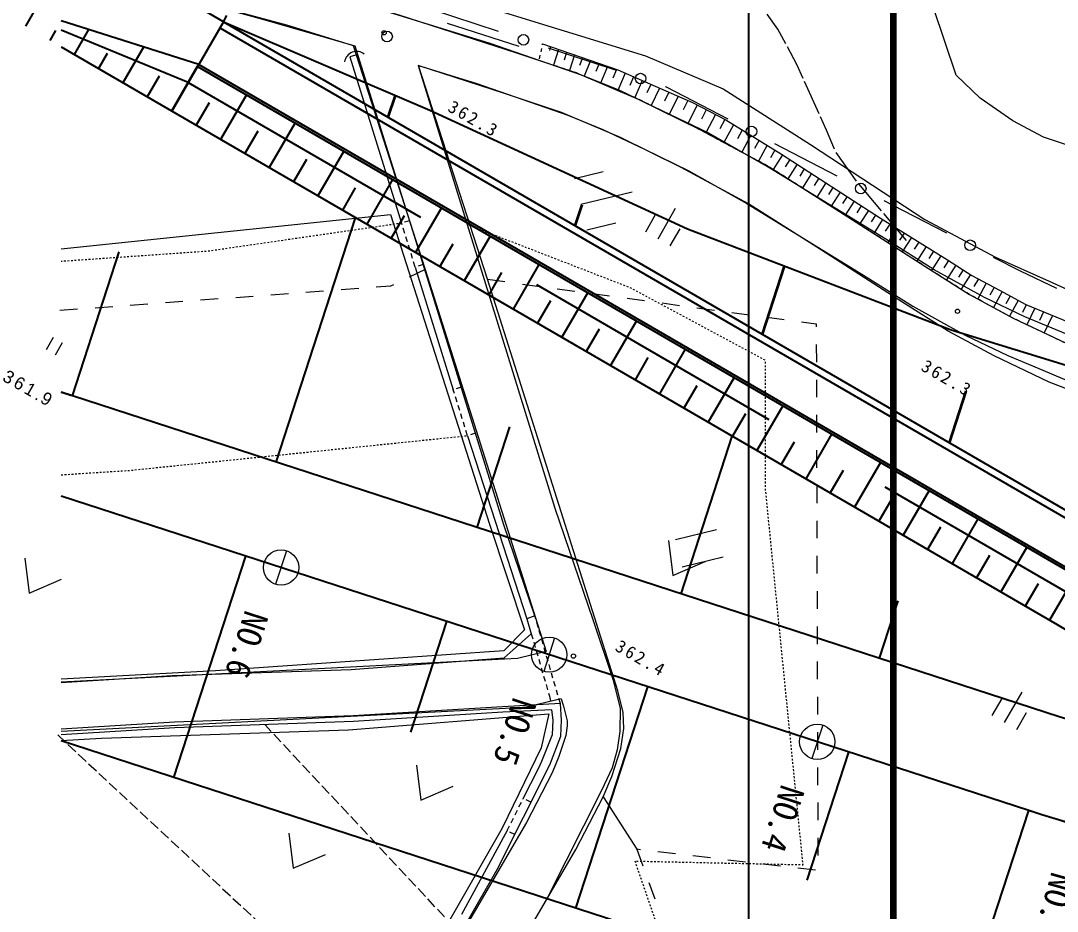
# Model space of a CAD drawing. Header units: millimetres. Extents: x -2078669 to -1085629, y -5987148 to 310365.
# Drawn here: x -1839782 to -1766236, y -5778435 to -5715269 of the extents above; entities that cross this region are included whole.
import ezdxf

# ---------------------------------------------------------------- set-up
doc = ezdxf.new("R2010")
doc.units = ezdxf.units.MM
doc.header["$LTSCALE"] = 500
for name, pattern in [('52232', [1.25, 0.75, -0.5]), ('55107', [1.25, 0.75, -0.5]), ('561019', [1, 0.5, -0.5]), ('56301', [0.5, 0.25, -0.25]), ('56302', [2, 1.5, -0.5]), ('57103', [5.5, 5, -0.5]), ('DASHED', [19.049999999999997, 12.7, -6.35]), ('SXF_一点短鎖線', [9.25, 6, -1.5, 0.25, -1.5])]:
    doc.linetypes.add(name, pattern=pattern)
doc.layers.get('Defpoints').update_dxf_attribs({"color": 153})
for name, color, linetype, lineweight in [('D-BGD', 7, 'Continuous', 13), ('D-BGD-数値図化', 7, 'Continuous', 13), ('D-BMK', 2, 'SXF_一点短鎖線', 13), ('D-BMK-HTXT-周囲堤', 7, 'Continuous', 13), ('D-BYP-STRA', 1, 'Continuous', 25), ('D-TTL', 2, 'Continuous', 140), ('●予備設計_LP横断', 7, 'Continuous', 13)]:
    doc.layers.add(name, color=color, linetype=linetype, lineweight=lineweight)
doc.styles.add('MS ゴシック', font='MS Gothic.ttf')
doc.styles.add('Style-WORKING', font='WORKING.shx')
doc.styles.add('ＭＳ ゴシック', font='MS Gothic.ttf')
doc.linetypes.add('56111', pattern='A,1.25,[30,dgnlstyle-dm500.shx,S=0.004,R=0,X=0,Y=0],1.25', length=2.5)
doc.linetypes.add('56130', pattern='A,1,-0.375,[44,dgnlstyle-dm500.shx,S=0.0012,R=0,X=0,Y=0],-0.375', length=1.75)

# ---------------------------------------------------------------- blocks, each defined once
blk = doc.blocks.new('M5219')
at = {"layer": 'D-BGD-数値図化', "linetype": 'Continuous', "lineweight": 15}
blk.add_arc((-0.4335813058933127, -0.0005107983961352147, 0.0002499999998835847), 0.8660190529081915, 299.9992722222223, 60.00072777777781, dxfattribs=at)
blk = doc.blocks.new('M6313')
at = {"layer": 'D-BGD', "flags": 128}
blk.add_lwpolyline([(-1.5, 1), (0, -1), (1.5, 1)], dxfattribs=at)
blk = doc.blocks.new('M6311')
at = {"layer": '●予備設計_LP横断', "linetype": 'Continuous', "lineweight": 9}
for p, q in [((-0.75, -1), (-0.75, 0)), ((0, -1), (0, 0))]:
    blk.add_line(p, q, dxfattribs=at)
blk = doc.blocks.new('M6334')
at = {"layer": '●予備設計_LP横断', "linetype": 'Continuous', "lineweight": 9}
for p, q in [((0, -1.25), (0, 1.25)), ((-1, -1.25), (-1, 0.1499999999941792)), ((1, -1.25), (1, 0.1499999999941792))]:
    blk.add_line(p, q, dxfattribs=at)
blk = doc.blocks.new('M7312')
at = {"layer": '●予備設計_LP横断', "linetype": 'Continuous', "lineweight": 20}
blk.add_circle((0, -0.001000000003841706), 0.15, dxfattribs=at)

msp = doc.modelspace()

# ---------------------------------------------------------------- linework, layer by layer
at = {"layer": 'D-BGD', "linetype": 'Continuous'}
for p, q in [((-1805891.945882395, -5716037.691357637, 363630.9803459808), (-1810640.232807582, -5714469.819687781, 363598.9803477104)), ((-1797583.868814857, -5718780.935999478, 363685.9803430081), (-1802331.288763967, -5717213.562679243, 363653.9803447376)), ((-1802182.326730649, -5717107.883151999), (-1802275.4983531, -5717386.860499712)), ((-1801615.516850532, -5717304.673702789), (-1801988.203340316, -5718420.583093621)), ((-1815861.293293348, -5717653.397448969), (-1816434.293378574, -5717831.540266427)), ((-1816434.293378574, -5717831.540266427), (-1812756.827680732, -5729631.938332888)), ((-1801048.706970405, -5717501.464253577), (-1801233.925001082, -5718056.049797859)), ((-1800481.897090289, -5717698.254804368), (-1800850.082723193, -5718800.687590647)), ((-1799915.087210161, -5717895.04535514), (-1800123.684131397, -5718446.203151423)), ((-1799348.277330031, -5718091.835905938), (-1799814.479382053, -5719194.034304727)), ((-1798745.633660177, -5718301.06757935), (-1798986.927792401, -5718871.536982102)), ((-1798142.989990313, -5718510.299252758), (-1798641.964467209, -5719689.978464991)), ((-1797516.859867769, -5718727.685180559), (-1797778.523163245, -5719347.824989692)), ((-1796906.470356219, -5718985.312134068), (-1797422.66783924, -5720205.71010696)), ((-1796299.253052086, -5719250.349695534), (-1796555.880774567, -5719857.070887735)), ((-1795692.035747949, -5719515.387256995), (-1796202.349154883, -5720721.87405293)), ((-1795070.007753145, -5719786.889372927), (-1795349.054094662, -5720392.846520497)), ((-1794447.979758324, -5720058.391488859), (-1795053.85171747, -5721275.733283211)), ((-1793793.5593685, -5720344.03220283), (-1794104.486129931, -5720968.758493511)), ((-1793139.138978676, -5720629.672916801), (-1793776.974065242, -5721911.236285184)), ((-1792460.459572095, -5720925.902180533), (-1792790.360449739, -5721589.205048148)), ((-1791792.926944503, -5721245.434062647), (-1792452.401810539, -5722570.47692795)), ((-1791136.787860357, -5721587.695549965), (-1791474.915526915, -5722241.868218629)), ((-1790480.64877619, -5721929.957037288), (-1791173.684576419, -5723221.604846627)), ((-1789830.828965833, -5722268.922205118), (-1790185.069796367, -5722928.082154906)), ((-1789202.940070553, -5722646.646004883), (-1789883.005762298, -5723914.120730831)), ((-1788589.443701906, -5723021.969315032), (-1788919.863018897, -5723637.789431172)), ((-1787975.947333226, -5723397.292625166), (-1788617.55890954, -5724593.098363818)), ((-1787397.140937107, -5723751.393388629), (-1787708.87679058, -5724332.392136601)), ((-1781841.639681733, -5726301.483188178, 364343.9803074436), (-1786269.88226446, -5723990.216234472, 364111.9803199831)), ((-1786818.334540991, -5724105.494152082), (-1787423.666378567, -5725233.683405341)), ((-1786272.256583094, -5724439.572391539), (-1786589.143332326, -5724982.302761585)), ((-1785727.335853121, -5724775.487689142), (-1786387.236556612, -5725814.545799749)), ((-1785210.938168036, -5725110.31765307), (-1785539.334361577, -5725627.39958161)), ((-1784694.540482925, -5725445.147616995), (-1785348.224553653, -5726474.41722052)), ((-1800495.7054579, -5726467.29151176), (-1798455.424552098, -5725969.899967129)), ((-1784183.007552105, -5725776.823295872), (-1784508.31007031, -5726289.034024162)), ((-1783671.474621298, -5726108.498974741), (-1784319.000623384, -5727128.072284373)), ((-1783164.760616057, -5726437.050083666), (-1783486.998603057, -5726944.435501148)), ((-1782658.046610832, -5726765.601192608), (-1783299.472556742, -5727775.569552862)), ((-1800052.331188621, -5728288.512771674), (-1796408.891969507, -5727400.030280964)), ((-1782154.611701418, -5727092.026150381), (-1782473.809529144, -5727594.624632287)), ((-1781651.176792002, -5727418.45110818), (-1782286.542156975, -5728418.8766755)), ((-1781147.741882585, -5727744.876065963), (-1781465.664364993, -5728242.384124908)), ((-1780644.306973177, -5728071.301023749), (-1781280.631537787, -5729060.907692192)), ((-1780140.872063754, -5728397.725981535), (-1780458.417362082, -5728891.56978741)), ((-1779637.437154333, -5728724.150939311), (-1780271.293783047, -5729709.919494372)), ((-1779134.002244917, -5729050.57589711), (-1779449.834498468, -5729541.73659548)), ((-1799608.58829292, -5730111.099357311), (-1797568.307387111, -5729613.707812665)), ((-1778628.633746302, -5729373.95576403), (-1779261.973310187, -5730358.920184173)), ((-1778119.088865965, -5729690.758503922), (-1778438.223954002, -5730187.074737526)), ((-1777609.543985627, -5730007.561243815), (-1778252.744773892, -5731007.861758063)), ((-1777096.822956293, -5730326.338712028), (-1777420.904023527, -5730830.346891314)), ((-1776584.101926971, -5730645.116180233), (-1777237.225407643, -5731660.848383155)), ((-1776063.541568794, -5730968.76764668), (-1776392.621910879, -5731480.550656624)), ((-1775542.981210634, -5731292.419113142), (-1776206.179098294, -5732323.818949967)), ((-1775016.673484902, -5731619.643928807), (-1775347.584418381, -5732139.731992645)), ((-1774490.365759169, -5731946.868744454), (-1775150.811605448, -5732995.821163011)), ((-1811791.439158618, -5732738.253329403), (-1809093.144963396, -5741438.254965436)), ((-1773964.420748418, -5732274.740374757), (-1774296.193241184, -5732801.678580872)), ((-1773441.720563873, -5732607.767385871), (-1774101.875036264, -5733656.25703014)), ((-1811091.105073454, -5732920.508953441, 362999.9803800859), (-1812212.394345501, -5733460.553582123, 362885.9803862476)), ((-1772919.25098292, -5732940.647472944), (-1773248.444357536, -5733463.488502872)), ((-1772396.781401971, -5733273.527560023), (-1773053.400428059, -5734316.402035452)), ((-1771837.088201073, -5733580.55287209), (-1772151.189216393, -5734118.118092935)), ((-1815803.288491506, -5734269.663443333, 362753.9803933821), (-1817049.951835818, -5734361.621787252, 362756.98039322)), ((-1806664.802133822, -5733607.77900055, 363019.980379005), (-1805426.988127261, -5733776.023811671, 362997.980380194)), ((-1804187.808794969, -5733943.899996371, 362975.9803813831), (-1802949.994788408, -5734112.144807492, 362954.9803825181)), ((-1801710.815456113, -5734280.020992192, 362932.9803837073), (-1800473.001449555, -5734448.265803313, 362910.9803848963)), ((-1771272.764791782, -5733879.626608372), (-1771881.810243779, -5735002.9161679)), ((-1770704.22459207, -5734180.935111541), (-1771010.574387095, -5734745.959081424)), ((-1825776.96387247, -5735003.964868939, 362773.9803923011), (-1827023.128867147, -5735095.056236784, 362775.980392193)), ((-1823282.770207764, -5734820.546530768, 362768.9803925713), (-1824530.300528159, -5734912.006525035, 362771.9803924092)), ((-1820789.443519129, -5734636.629842932, 362763.9803928416), (-1822036.106863437, -5734728.588186836, 362766.9803926795)), ((-1818296.615180141, -5734453.580131168, 362758.9803931119), (-1819543.278524456, -5734545.538475087, 362761.9803929497)), ((-1799233.822117271, -5734616.141988013, 362888.9803860855), (-1797996.00811071, -5734784.386799149, 362867.9803872205)), ((-1796756.828778415, -5734952.262983848, 362845.9803884095), (-1795519.01477185, -5735120.507794956, 362823.9803895986)), ((-1770137.173823168, -5734485.009529284), (-1770750.54868966, -5735616.284020128)), ((-1769572.695799877, -5734793.825390832), (-1769878.805628417, -5735358.397334263)), ((-1835749.273927727, -5735737.89766812, 362793.9803912201), (-1836995.937272039, -5735829.856012039, 362795.980391112)), ((-1833256.445588739, -5735554.847956372, 362788.9803914903), (-1834502.6105834, -5735645.939324204, 362790.9803913822)), ((-1830763.118900097, -5735370.931268537, 362783.9803917606), (-1832009.782244416, -5735462.889612455, 362785.9803916525)), ((-1828269.792211458, -5735187.014580701, 362778.9803920308), (-1829516.455555781, -5735278.97292462, 362780.9803919228)), ((-1794279.835439562, -5735288.383979655, 362801.9803907877), (-1793042.021433001, -5735456.628790776, 362780.9803919228)), ((-1791802.842100716, -5735624.504975476, 362758.9803931119), (-1790565.028094152, -5735792.749786598, 362736.9803943009)), ((-1769008.217776583, -5735102.641252374), (-1769619.282224257, -5736229.654535245)), ((-1768437.160323781, -5735410.15513855), (-1768714.814899947, -5735954.693944888)), ((-1767837.098027236, -5735656.907253366), (-1768394.6615717, -5736829.572738579)), ((-1789325.848761856, -5735960.625971297, 362714.98039549), (-1788088.034755295, -5736128.870782433, 362692.9803966791)), ((-1786849.722399087, -5736296.248617468, 362671.9803978141), (-1785611.041416446, -5736464.991778255, 362649.9803990033)), ((-1767204.421994154, -5735917.070489839), (-1767491.086385013, -5736519.981925401)), ((-1766571.745961047, -5736177.233726325), (-1767160.839980039, -5737416.213983319)), ((-1783334.905127607, -5738230.105853253, 362607.9804012733), (-1783331.392423016, -5739480.14084957, 362606.9804013274)), ((-1783327.012742349, -5740730.674195523, 362604.9804014355), (-1783323.001688114, -5741979.842215753, 362602.9804015436)), ((-1783319.488983519, -5743229.877212057, 362601.9804015976), (-1783315.109302852, -5744480.41055801, 362599.9804017057)), ((-1808081.268424779, -5744700.476541225), (-1803867.260625208, -5757682.436028433)), ((-1783311.596598268, -5745730.445554327, 362597.9804018138), (-1783308.083893673, -5746980.48055063, 362596.9804018678)), ((-1783303.205863366, -5748230.146920496, 362594.980401976), (-1783299.69315877, -5749480.181916799, 362593.9804020299)), ((-1783296.180454183, -5750730.216913101, 362591.980402138), (-1783291.800773516, -5751980.75025907, 362589.9804022462)), ((-1793321.483373247, -5752060.003484364), (-1790407.087005677, -5751352.243044393)), ((-1792849.397328987, -5754003.844613235), (-1789935.000961417, -5753296.084173265)), ((-1783287.789719274, -5753229.9182793, 362588.9804023003), (-1783284.27701469, -5754479.953275602, 362586.9804024083)), ((-1783280.764310095, -5755729.988271905, 362585.9804024624), (-1783276.384629428, -5756980.521617874, 362583.9804025705)), ((-1803299.182406782, -5757488.776278323), (-1803867.260625208, -5757682.436028433)), ((-1803867.260625208, -5757682.436028433), (-1803553.333558694, -5758755.643679239)), ((-1783272.871924843, -5758230.556614175, 362581.9804026786), (-1783268.860870598, -5759479.724634406, 362580.9804027326)), ((-1803553.333558694, -5758755.643679239), (-1805487.442883974, -5760470.958634411)), ((-1783264.481189934, -5760730.257980359, 362578.9804028407), (-1783260.968485343, -5761980.292976662, 362576.9804029488)), ((-1783257.455780751, -5763230.327972965, 362575.9804030029), (-1783252.577750433, -5764479.994342846, 362573.980403111)), ((-1783249.065045849, -5765730.029339149, 362572.980403165), (-1783245.552341265, -5766980.064335465, 362570.9804032731)), ((-1783241.172660598, -5768230.597681419, 362568.9804033812), (-1783237.161606356, -5769479.765701649, 362567.9804034352)), ((-1798459.159258058, -5770320.759974817, 362959.9803822479), (-1796063.593059743, -5774039.235532681, 362629.9804000842)), ((-1783233.648901765, -5770729.800697953, 362565.9804035434), (-1783230.136197173, -5771979.835694254, 362564.9804035974)), ((-1805270.691742083, -5772713.530248884), (-1808500.211666353, -5778658.987431475)), ((-1783225.756516506, -5773230.369040223, 362562.9804037055), (-1783222.243811922, -5774480.404036526, 362560.9804038136)), ((-1795809.520366938, -5774068.783116315, 362628.9804001383), (-1796063.593059743, -5774039.235532681, 362629.9804000842)), ((-1796063.593059743, -5774039.235532681, 362629.9804000842), (-1795638.666048221, -5775214.310792441, 362657.9803985708)), ((-1793327.331635458, -5774361.753124991, 362614.9804008949), (-1794568.675176021, -5774215.701608696, 362621.9804005167)), ((-1790844.644554324, -5774653.856157609, 362601.9804015976), (-1792085.988094887, -5774507.8046413, 362607.9804012733)), ((-1788361.09049711, -5774946.457539849, 362587.9804023543), (-1789603.301013753, -5774799.907673904, 362594.980401976)), ((-1785878.403415976, -5775238.560572453, 362573.980403111), (-1787119.746956547, -5775092.509056158, 362580.9804027326)), ((-1783395.716334842, -5775530.663605057, 362560.9804038136), (-1784637.059875409, -5775384.612088747, 362567.9804034352)), ((-1795213.739036692, -5776389.386052188, 362684.9803971114), (-1794787.945049087, -5777564.959661598, 362712.9803955982))]:
    msp.add_line(p, q, dxfattribs=at)
at = {"layer": 'D-BGD', "linetype": '56111'}
msp.add_line((-1809515.699044658, -5715431.104546482), (-1804439.905906502, -5717075.348123753), dxfattribs=at)
at = {"layer": 'D-BGD', "linetype": '55107'}
for p, q in [((-1812183.827595501, -5729453.795515409), (-1812756.827680732, -5729631.938332888)), ((-1811217.572097323, -5732560.608861588), (-1811791.439158618, -5732738.253329403)), ((-1808520.144878172, -5741260.112147968), (-1809093.144963396, -5741438.254965436)), ((-1808081.268424779, -5744700.476541225), (-1809093.144963396, -5741438.254965436)), ((-1807508.268339562, -5744522.333723754), (-1808081.268424779, -5744700.476541225)), ((-1805270.691742083, -5772713.530248884), (-1804126.997537698, -5770438.911409128)), ((-1803590.734979068, -5770707.945662159), (-1804126.997537698, -5770438.911409128)), ((-1804734.429183454, -5772982.564501915), (-1805270.691742083, -5772713.530248884))]:
    msp.add_line(p, q, dxfattribs=at)
at = {"layer": 'D-BGD', "linetype": '52232'}
for p, q in [((-1801493.434806834, -5763702.204002169), (-1803299.182406782, -5757488.776278323)), ((-1803553.333558694, -5758755.643679239), (-1802271.036639477, -5763176.794357541)), ((-1802271.036639477, -5763176.794357541), (-1802133.791964108, -5763736.666542198))]:
    msp.add_line(p, q, dxfattribs=at)
at = {"layer": 'D-BGD', "linetype": '56302'}
for p, q in [((-1809022.243195154, -5779571.175988471), (-1822468.477903958, -5765194.855761461)), ((-1837161.070793122, -5765929.536508386), (-1813724.71156835, -5787768.086720323))]:
    msp.add_line(p, q, dxfattribs=at)
at = {"layer": 'D-BGD', "linetype": '57103', "elevation": 362499.9804071107, "flags": 128}
msp.add_lwpolyline([(-1776944.692625737, -5730861.461005165), (-1780478.272025887, -5726652.627632575), (-1781970.990185595, -5724541.963335909), (-1782609.136994657, -5723027.480797832), (-1784705.403494953, -5718382.97738489), (-1786067.818805198, -5715857.003388179), (-1787618.45355243, -5713694.592900951), (-1792575.093644903, -5707540.859623956), (-1796839.130182974, -5701925.963273315), (-1799608.105927822, -5698281.205385656), (-1801563.003616779, -5694087.061645748), (-1803369.583758108, -5690439.546546128), (-1804527.738493744, -5687728.784537206), (-1805330.312081583, -5685466.943469963), (-1806216.043189673, -5679186.02824567), (-1807564.923895117, -5676118.799426549), (-1808703.783788421, -5673916.258512327), (-1813178.898762447, -5668241.1634186), (-1817668.697610486, -5663412.322604861), (-1821907.04984411, -5659205.538501905), (-1824656.987184429, -5656559.063856312), (-1825789.457169056, -5654331.360092612), (-1826847.6042573, -5652774.999801175), (-1828159.73676724, -5651108.013147448)], dxfattribs=at)
at = {"layer": 'D-BGD', "linetype": 'Continuous', "flags": 128}
for points, elevation in [([(-1761208.813678633, -5725540.634947626), (-1767217.754217841, -5723519.17946916), (-1769386.458173492, -5722379.848303962), (-1771716.150314139, -5720750.044126773), (-1773414.018871227, -5719124.702696286), (-1775007.258517723, -5714357.569941913), (-1775792.584229405, -5711606.20616342), (-1775480.464332746, -5709835.159630855), (-1773556.009057101, -5704801.632263967), (-1771427.039072545, -5699386.225710038), (-1768956.449863147, -5691137.11479172), (-1768225.605295222, -5684943.422273265), (-1768097.20055584, -5681962.937201884), (-1766626.953518547, -5675125.029747019), (-1765555.896255241, -5673075.101514014)], 362999.9803800859), ([(-1836918.689085424, -5731445.047375099), (-1813534.940790688, -5729015.113494276), (-1806510.704933001, -5750967.880453969), (-1804049.004971954, -5758474.185307621), (-1805498.65495193, -5759954.695851799), (-1825973.78455254, -5761378.293512973), (-1836918.689085425, -5761976.818377042)], 361999.9804341352), ([(-1836918.689085425, -5766329.344701584), (-1834049.952323641, -5766145.718879512), (-1816532.132326258, -5765574.769379446), (-1802311.801344544, -5764425.600215171), (-1802866.803561012, -5766837.909664098), (-1805634.316881248, -5772549.497505314), (-1816956.28261917, -5792376.688039455), (-1827577.337463126, -5811088.852237029), (-1834056.033164875, -5822369.835780599), (-1836918.689085425, -5827534.063742832)], 361999.9804341352)]:
    msp.add_lwpolyline(points, dxfattribs=dict(at, elevation=elevation))
at = {"layer": 'D-BGD', "linetype": '56130', "flags": 128}
msp.add_lwpolyline([(-1836918.689085424, -5703918.628688763), (-1823611.884787598, -5707482.985322905), (-1816954.871791437, -5709314.08576145), (-1816584.427639205, -5709576.619774085), (-1812450.218964873, -5712499.747014878), (-1795461.022757969, -5717764.667816357), (-1789948.993841447, -5720088.743192784), (-1783747.155249973, -5724048.118930559), (-1775635.138223314, -5729355.786459754), (-1770614.812609173, -5732031.612917048), (-1766803.500143316, -5733750.652590208), (-1763946.03978823, -5735040.208814909), (-1761633.224147293, -5735942.876054116), (-1759483.631296622, -5736647.911530599), (-1755388.43795615, -5737991.476004727), (-1745808.383981796, -5739713.803675895), (-1735589.11565555, -5741752.809349636), (-1719477.737369619, -5744932.94355664), (-1719346.545731873, -5737402.608927793), (-1718923.99339202, -5713272.278872892), (-1718852.622069136, -5712522.048193123), (-1718682.113342218, -5710736.500818718), (-1718511.973241727, -5708949.588118576), (-1718356.1156231, -5707315.946446853)], dxfattribs=at)
at = {"layer": 'D-BGD', "linetype": 'Continuous', "flags": 128}
for points in [[(-1836918.689085424, -5708251.985250799), (-1833659.50541261, -5709004.101233236), (-1821779.481851296, -5712289.550480966), (-1812953.693350748, -5714842.480017578), (-1804594.300348805, -5717550.629439586), (-1800347.973181119, -5718968.379917881), (-1795964.83044248, -5720822.338462274), (-1791552.294993578, -5723018.460791779), (-1786638.539343513, -5725654.944633886), (-1781682.797206588, -5728802.312128629), (-1775644.489553851, -5732684.989570792), (-1772466.846107148, -5734685.710841084), (-1769354.762998929, -5736373.076353591), (-1765616.28413916, -5738150.59905744)], [(-1816042.514845457, -5717071.70705974), (-1822595.919816674, -5715176.74446051), (-1834396.986925216, -5711912.45833741), (-1836918.689085425, -5711330.517549061)], [(-1803299.182406782, -5757488.776278323), (-1805493.990369498, -5751017.108335771), (-1811745.105827557, -5730861.719865378), (-1816042.514845457, -5717071.70705974)], [(-1802749.136610776, -5716911.092601211), (-1797418.357405171, -5718761.884220755), (-1792123.728739755, -5721072.878095191), (-1789759.784356952, -5722305.981167293), (-1785796.837857327, -5724730.422898517), (-1778789.886638096, -5729273.698927183), (-1774021.096721675, -5732238.630515707), (-1772299.679016512, -5733335.394224996), (-1770344.920335303, -5734371.355116707), (-1768473.234627298, -5735395.320994274), (-1765018.63088348, -5736815.891465944), (-1762163.959354313, -5737690.915178153), (-1758204.15693287, -5738866.687238818), (-1751643.964821204, -5739704.391679465), (-1739356.950487424, -5741906.562862074)], [(-1811580.118129787, -5718440.642119128), (-1808116.80614738, -5729732.694679751), (-1801879.220687182, -5749843.396027581), (-1799197.508922587, -5757749.530574723)], [(-1763662.306288673, -5742121.601253674), (-1766802.389069182, -5740908.350699769), (-1770714.802580613, -5739048.149504501), (-1773983.699178916, -5737276.412634889), (-1777255.085221983, -5735216.039673139), (-1783298.096381577, -5731329.50515707), (-1788153.658463106, -5728246.643127), (-1792929.674096823, -5725683.566949716), (-1797218.5800498, -5723549.281063135), (-1801408.933023054, -5721777.304843757), (-1805531.330161904, -5720400.801742508), (-1811580.118129787, -5718440.642119128)], [(-1799197.508922587, -5757749.530574723), (-1797755.891533914, -5762050.028927333), (-1797246.129884811, -5764054.743270715), (-1797262.588092268, -5765694.693829926), (-1797468.577753486, -5766996.165716592), (-1797816.6153044, -5768259.817044075), (-1798585.42084962, -5769880.237571563)], [(-1836918.689085425, -5762207.118269593), (-1829034.977563458, -5761721.388724556), (-1816346.544350456, -5761278.789385954), (-1805487.442883974, -5760470.958634411)], [(-1802248.942981477, -5768038.531630898), (-1801465.607283889, -5766021.607815078), (-1801413.470325387, -5764885.454833422), (-1801493.434806834, -5763702.204002169), (-1805588.647280193, -5763923.83879165)], [(-1805588.647280212, -5763923.838791639), (-1816188.240606287, -5764575.178280982), (-1828875.806843204, -5765018.275969228), (-1836918.689085424, -5765513.707592157)], [(-1802093.381547445, -5764135.914561379), (-1805565.726651528, -5764323.4143508), (-1816168.917605164, -5764974.992743336), (-1828856.483842106, -5765418.090431567), (-1836918.689085425, -5765914.545281402)], [(-1804126.997537698, -5770438.911409128), (-1803051.618321652, -5768299.192754276), (-1802797.425378117, -5767794.76940734), (-1802060.409190812, -5765896.553220647), (-1802014.560576558, -5764891.737419021), (-1802093.381547445, -5764135.914561379)], [(-1812254.712577424, -5786430.764567751), (-1805987.583037091, -5775475.702399713), (-1802248.942981477, -5768038.531630898)], [(-1798585.42084962, -5769880.237571563), (-1802373.677510124, -5777415.765806834), (-1808695.625511851, -5788466.195343414)]]:
    msp.add_lwpolyline(points, dxfattribs=at)
at = {"layer": 'D-BGD', "linetype": '561019', "flags": 128}
msp.add_lwpolyline([(-1739356.950487424, -5741906.562862074), (-1739321.050367748, -5742907.61784206), (-1745824.883722272, -5742294.932699857), (-1753266.165887338, -5741386.763847148), (-1756913.16420961, -5740848.709232558), (-1759844.103778268, -5740114.395091355), (-1762697.881324273, -5739277.948582662), (-1765616.28413916, -5738150.59905744), (-1769354.762998929, -5736373.076353591), (-1772466.846107148, -5734685.710841084), (-1775644.489553851, -5732684.989570792), (-1781682.797206588, -5728802.312128629), (-1786638.539343513, -5725654.944633886), (-1791552.294993578, -5723018.460791779), (-1795964.83044248, -5720822.338462274), (-1800347.973181119, -5718968.379917881), (-1802991.640831682, -5718085.45947208), (-1802749.136610776, -5716911.092601211)], dxfattribs=at)
at = {"layer": 'D-BGD', "linetype": 'Continuous', "extrusion": (0.08661222105367479, 0.2622075295793878, 0.9611168163111203), "elevation": -1305632.300368685}
msp.add_lwpolyline([(-95505.88816745183, 5862210.348668231), (-90650.23991020513, 5861384.686885487), (-90575.71475069434, 5861384.686885475)], dxfattribs=at)
at = {"layer": 'D-BGD', "linetype": 'Continuous', "extrusion": (0.4579018453492875, 0.8851325578255603, 0.08286286926542075), "elevation": -5854253.243631142}
msp.add_lwpolyline([(-1057267.69940789, 852589.2910429604), (-1053828.206394065, 852622.4049211632), (-1052269.943933261, 852550.1564596288)], dxfattribs=at)
at = {"layer": 'D-BGD', "linetype": '56301', "flags": 128}
for points in [[(-1812756.827680732, -5729631.938332888), (-1826481.669129635, -5731620.723492777), (-1836918.689085425, -5732346.625208708)], [(-1723073.819854765, -5796115.31145012), (-1754915.94967143, -5791229.922360769), (-1777559.564679796, -5788897.17219426), (-1791882.731623041, -5787421.992102171), (-1796195.46250682, -5774874.648228038), (-1784273.991260358, -5775134.242043132), (-1785182.330500332, -5766043.253328914), (-1786946.291240586, -5748395.6295369), (-1786931.474776098, -5739368.142419061), (-1796556.960106944, -5734203.22797185), (-1803737.34852128, -5731426.514480653), (-1808116.806147374, -5729732.694679755)], [(-1836918.689085425, -5747475.645193113), (-1832111.174396916, -5747167.330386005), (-1824814.139211099, -5746418.146376521), (-1808081.268424779, -5744700.476541225)]]:
    msp.add_lwpolyline(points, dxfattribs=at)
at = {"layer": 'D-BGD', "linetype": '55107', "flags": 128}
msp.add_lwpolyline([(-1811791.439158618, -5732738.253329403), (-1812318.105912782, -5731039.862682861), (-1812756.827680732, -5729631.938332888)], dxfattribs=at)
at = {"layer": 'D-BGD', "linetype": 'Continuous', "extrusion": (0.003713217020662653, -0.01418926910052967, 0.9998924325454965), "elevation": 439240.2503232794}
msp.add_lwpolyline([(-1767607.942695061, -5728607.634004178), (-1770191.404267551, -5727380.918299837), (-1772092.90556229, -5726398.577559075)], dxfattribs=at)
at = {"layer": 'D-BGD', "linetype": 'Continuous', "extrusion": (0.02011554709501148, -0.2482669793044325, 0.9684827679169729), "elevation": 1738425.220429}
msp.add_lwpolyline([(-2270483.983422254, -5302954.426749408), (-2270705.466419642, -5303042.751580142), (-2271717.23339675, -5303034.722050074)], dxfattribs=at)
at = {"layer": 'D-BGD', "linetype": 'Continuous', "extrusion": (0.01742743557949281, 8.089408559500193e-05, 0.9998481274399976), "elevation": 331011.8067450457}
msp.add_lwpolyline([(-5728288.017662404, 1817026.032553935), (-5728433.496828167, 1815993.189538413), (-5728640.516139737, 1815993.189538412)], dxfattribs=at)
at = {"layer": 'D-BGD', "linetype": 'Continuous'}
for points in [[(-1765640.089983692, -5737465.616407276, 362819.9803898148), (-1768532.039180718, -5736276.192687656, 362839.9803887338), (-1771399.957262882, -5734904.498559401, 362869.9803871124), (-1774963.434374709, -5732936.903813945, 362909.9803849504), (-1778398.637810026, -5730766.218306336, 362959.9803822479), (-1786743.10944513, -5725658.275199395, 362789.9803914364), (-1790966.580175922, -5723253.63542745, 362839.9803887338), (-1794220.951228785, -5721671.337214481, 362879.9803865718), (-1797277.215015962, -5720225.982438771, 362909.9803849504), (-1799916.443918247, -5719158.757099288, 362929.9803838694), (-1806472.091815477, -5716878.411634292, 362989.9803806265), (-1820079.207432732, -5712678.639895592, 362819.9803898148), (-1833398.859073808, -5709082.411373327, 362919.98038441), (-1836918.689085424, -5708217.185005975, 362944.3355862448)], [(-1836918.689085425, -5711304.677226732, 362939.2150321101), (-1834145.508696847, -5711986.651957098, 362919.98038441), (-1820918.835392233, -5715564.038293292, 362819.9803898148), (-1816205.479341043, -5717016.096179629, 362879.9803865718)], [(-1816205.479341043, -5717016.096179629, 362879.9803865718), (-1815347.736199993, -5719677.594978933, 362829.9803892743), (-1811091.105073454, -5732920.508953441, 362999.9803800859), (-1810477.066240084, -5734842.137395972, 363019.980379005), (-1802496.269503071, -5760006.87478985, 363059.980376843)], [(-1836918.689085425, -5839873.53383009, 362855.1155169635), (-1835472.89642905, -5836198.251149035, 362879.9803865718), (-1831955.833622925, -5828634.868195815, 362979.980381167), (-1830003.394799252, -5825178.022677732, 363029.9803784644), (-1825606.448231718, -5817428.348342623, 363129.9803730595), (-1822700.864346504, -5812293.25549798, 363199.9803692761), (-1800396.172089316, -5774051.762438111, 362909.9803849504), (-1798459.159258058, -5770320.759974817, 362959.9803822479), (-1797846.459260598, -5768873.590860251, 362979.980381167), (-1797207.609186824, -5766899.339073426, 363009.9803795454), (-1796981.978456982, -5765483.432808318, 363029.9803784644), (-1797041.087962269, -5764342.158991409, 363039.980377924), (-1797417.973287299, -5762810.605145505, 363069.9803763025), (-1806664.802133822, -5733607.77900055, 363019.980379005), (-1811549.125351, -5718446.922847787, 362939.9803833289)], [(-1811549.125351, -5718446.922847787, 362939.9803833289), (-1807408.384375731, -5719731.314588648, 362989.9803806265), (-1800966.740600809, -5721969.197617332, 362929.9803838694), (-1798489.848121205, -5722977.712798846, 362909.9803849504), (-1795520.2819418, -5724373.232609662, 362879.9803865718), (-1792366.261753983, -5725909.382122043, 362839.9803887338), (-1788264.167674071, -5728244.252943158, 362789.9803914364), (-1779989.054125181, -5733312.328078172, 362959.9803822479), (-1776493.162364428, -5735517.898061219, 362909.9803849504), (-1772773.629558607, -5737575.195743467, 362869.9803871124), (-1769748.358550245, -5739014.269790472, 362839.9803887338), (-1766804.390788555, -5740233.594489024, 362819.9803898148), (-1764426.7573741, -5741254.26026329, 362799.9803908958)], [(-1802496.269503071, -5760006.87478985, 363059.980376843), (-1804523.026874836, -5760502.812371999, 363069.9803763025), (-1836918.689085425, -5762190.186673516, 362997.1767335206)], [(-1801436.873626038, -5763361.003445432, 363069.9803763025), (-1804008.46405624, -5763982.068581096, 363069.9803763025), (-1836918.689085425, -5765695.792838514, 362996.4429778646)], [(-1801436.873626038, -5763361.003445432, 363069.9803763025), (-1801274.472565018, -5763881.12445375, 363069.9803763025), (-1801021.622993617, -5764926.144534557, 363039.980377924), (-1801001.418937014, -5765272.254030382, 363029.9803784644), (-1801113.58568583, -5765969.045653909, 363009.9803795454), (-1801594.942039432, -5767468.644197754, 362979.980381167), (-1802077.865695884, -5768609.7772207, 362959.9803822479), (-1803903.944372187, -5772127.721928859, 362909.9803849504), (-1826168.768657462, -5810299.856902513, 363199.9803692761), (-1832627.790971421, -5821697.111492814, 363049.9803773835), (-1835513.440870682, -5826797.525294327, 362979.980381167), (-1836918.689085425, -5829824.736813604, 362941.2746174468)]]:
    msp.add_polyline3d(points, dxfattribs=at)
for centre, radius in [((-1813790.150037146, -5716385.950418569, 362899.9803854909), 374.999979731494), ((-1804111.79904845, -5716625.303047709, 363642.6581676053), 374.9999797314941), ((-1795803.271559668, -5719368.992419258, 363697.7156301675), 374.9999797314941), ((-1787930.028802925, -5723123.815453866, 364025.1978078358), 374.9999797314939), ((-1780181.541794551, -5727168.436699931, 364430.7588766374), 374.9999797314939), ((-1772417.37921857, -5731194.724537512, 364538.7116363568), 374.999979731494)]:
    msp.add_circle(centre, radius, dxfattribs=at)
at = {"layer": 'D-BMK'}
for points in [[(-1704552.482170733, -5776186.747930002), (-1737359.541852991, -5776186.747930394, -0.07871152815011159), (-1768264.95451864, -5771291.192979316), (-1834923.44413395, -5749629.659408535)], [(-1704552.482170733, -5776186.747930002), (-1737359.541852991, -5776186.747930393, -0.07871152815011159), (-1768264.95451864, -5771291.192979316), (-1834923.44413395, -5749629.659408535)]]:
    msp.add_lwpolyline(points, format="xyb", dxfattribs=at)
at = {"layer": 'D-BMK-HTXT-周囲堤', "color": 7, "linetype": 'Continuous', "lineweight": 13}
for p, q in [((-1820921.343091406, -5752865.477856964), (-1821693.978406627, -5755243.088983534)), ((-1801900.454078353, -5759046.560377794), (-1802673.089393098, -5761424.171504374)), ((-1782879.565064366, -5765227.642899599), (-1783652.200380064, -5767605.254026158))]:
    msp.add_line(p, q, dxfattribs=at)
for centre in [(-1821307.660749017, -5754054.283420249), (-1802286.771735487, -5760235.36594109), (-1783265.882722454, -5766416.448462874)]:
    msp.add_circle(centre, 1250, dxfattribs=at)
at = {"layer": 'D-BYP-STRA', "lineweight": 25}
for p, q in [((-1838878.136085, -5714664.492090059), (-1839453.241917767, -5715656.526485016)), ((-1834970.337407723, -5715899.145140601), (-1835992.702239148, -5717662.683291597)), ((-1837323.604412437, -5715970.711751699), (-1837722.972078398, -5716659.604888308)), ((-1831062.538730328, -5717133.798191146), (-1832532.162560405, -5719668.840097942)), ((-1833639.435234429, -5717591.116680262), (-1834262.432399779, -5718665.76169489)), ((-1829955.266056422, -5719211.521608825), (-1830801.892721036, -5720671.918501235)), ((-1826423.034764215, -5721094.013269981), (-1827341.353042298, -5722678.075307819)), ((-1823774.446646639, -5720513.0296352), (-1825611.083203048, -5723681.153711108)), ((-1820313.90696802, -5722519.186441782), (-1822150.543524424, -5725687.310517451)), ((-1822962.495085472, -5723100.170076326), (-1823880.813363674, -5724684.232114161)), ((-1816853.367289277, -5724525.343248128), (-1818690.003845567, -5727693.467324037)), ((-1819501.955406848, -5725106.32688267), (-1820420.273685055, -5726690.388920743)), ((-1813392.827610653, -5726531.500054471), (-1815229.464166943, -5729699.62413038)), ((-1816041.41572811, -5727112.483689254), (-1816959.734006317, -5728696.545727327)), ((-1812580.876049987, -5729118.640496779), (-1813499.19432807, -5730702.702534616)), ((-1809932.287932411, -5728537.656861998), (-1811768.924488701, -5731705.780937908)), ((-1806471.748253792, -5730543.813668579), (-1808308.384810077, -5733711.937744251)), ((-1809120.336371244, -5731124.797303124), (-1810038.654649446, -5732708.859340959)), ((-1803011.208575168, -5732549.970474922), (-1804847.845131458, -5735718.094550832)), ((-1805659.796692501, -5733130.95410947), (-1806578.114970827, -5734715.01614754)), ((-1799550.668896306, -5734556.12728127), (-1801387.305452715, -5737724.251357178)), ((-1802199.257013882, -5735137.110916051), (-1803117.57529197, -5736721.172954126)), ((-1798738.717335263, -5737143.267722633), (-1799657.035613346, -5738727.329760469)), ((-1796090.129217687, -5736562.284087852), (-1797926.765773977, -5739730.408163762)), ((-1792629.589538572, -5738568.44089349), (-1794466.226094862, -5741736.564969399)), ((-1795278.177656029, -5739149.424528273), (-1796196.495934231, -5740733.486566108)), ((-1789169.049859715, -5740574.597700076), (-1791005.686416119, -5743742.721775745)), ((-1791817.637977291, -5741155.581334857), (-1792735.956255374, -5742739.643372694)), ((-1785708.510181091, -5742580.754506419), (-1787545.146737381, -5745748.878582329)), ((-1788357.098298662, -5743161.738140962), (-1789275.41657675, -5744745.800179037)), ((-1782247.970502472, -5744586.911313), (-1784084.607058762, -5747755.03538891)), ((-1784896.558619924, -5745167.894947546), (-1785814.876898131, -5746751.956985618)), ((-1778787.430824225, -5746593.06812029), (-1780624.067380634, -5749761.192196197)), ((-1781436.018941185, -5747174.051754129), (-1782354.337219388, -5748758.113791964)), ((-1775326.891144991, -5748599.22492593), (-1777163.527701395, -5751767.349001599)), ((-1777975.479262567, -5749180.208560711), (-1778893.79754065, -5750764.270598548)), ((-1774514.939583948, -5751186.365367292), (-1775433.257862031, -5752770.427405129)), ((-1771866.351466371, -5750605.381732511), (-1773702.988022657, -5753773.505808182)), ((-1768405.811787748, -5752611.538538854), (-1770242.448344038, -5755779.662614764)), ((-1771054.399905086, -5753192.52217364), (-1771972.718183412, -5754776.584211711)), ((-1764945.272108891, -5754617.695345441), (-1766781.9086653, -5757785.819421348)), ((-1767593.860226461, -5755198.678979984), (-1768512.178504664, -5756782.741017818))]:
    msp.add_line(p, q, dxfattribs=at)
at = {"layer": 'D-BYP-STRA'}
for p, q in [((-1825399.352847462, -5715340.47902246), (-1825148.583246586, -5714907.911562948)), ((-1825399.352847462, -5715340.47902246), (-1827154.740053165, -5718368.451241447)), ((-1827154.740053165, -5718368.451241447), (-1827234.986325377, -5718506.872828617)), ((-1821655.086284413, -5746581.054003054), (-1816020.2697134, -5729241.17542686)), ((-1836116.36741022, -5741881.674698395), (-1832795.244405469, -5731661.666839479)), ((-1807389.419527107, -5751216.865902727), (-1805068.912329427, -5744076.027770227)), ((-1792928.13840118, -5755916.24520739), (-1789294.553444537, -5744734.706083544)), ((-1828920.948801877, -5768940.109034195), (-1823818.465170855, -5753238.365156425)), ((-1778858.08601249, -5760488.489701838), (-1777531.380990941, -5756405.853880519)), ((-1812104.040229058, -5765725.048994864), (-1809552.798413544, -5757874.177055861)), ((-1800389.615287141, -5778211.732833307), (-1795287.131656238, -5762509.988955535)), ((-1783974.477079034, -5776233.030579939), (-1781021.464898932, -5767145.800855209)), ((-1774170.978878828, -5789465.652428061), (-1768264.95451864, -5771291.192979316))]:
    msp.add_line(p, q, dxfattribs=at)
at = {"layer": 'D-BYP-STRA', "linetype": 'DASHED', "lineweight": 25, "ltscale": 3}
msp.add_line((-1827902.033463448, -5719657.502271705), (-1836918.689085425, -5715949.288965358), dxfattribs=at)
at = {"layer": 'D-BYP-STRA', "lineweight": 35}
for p, q in [((-1827234.986325377, -5718506.872828617), (-1829071.622881667, -5721674.996904527)), ((-1813705.961949957, -5722119.414656451), (-1813202.066433121, -5720568.789721643)), ((-1800434.097368538, -5729813.428867074), (-1799947.939957414, -5728317.388956369)), ((-1787162.232787243, -5737507.443077931), (-1785592.115277651, -5732675.760160698)), ((-1773890.368205943, -5745201.457288551), (-1772702.801653203, -5741546.988759255))]:
    msp.add_line(p, q, dxfattribs=at)
at = {"layer": 'D-BYP-STRA', "flags": 128}
for points in [[(-1825399.352847462, -5715340.47902246), (-1827720.685630215, -5713994.747433197), (-1836918.689085425, -5711088.67576423)], [(-1827154.740053165, -5718368.451241447), (-1836918.689085424, -5715283.571376304)], [(-1836116.36741022, -5741881.674698395), (-1836918.689085424, -5741620.94995047)], [(-1795370.468408043, -5779842.769168425), (-1836918.689085424, -5766341.140460864)]]:
    msp.add_lwpolyline(points, dxfattribs=at)
at = {"layer": 'D-BYP-STRA'}
for points in [[(-1825650.122448229, -5715773.046482453), (-1762824.31676167, -5752194.65392066, 0.07430776127195146), (-1738501.314447961, -5761826.021562428), (-1725665.833679455, -5764813.649872874)], [(-1825399.352847462, -5715340.47902246), (-1762573.54716079, -5751762.086460909, 0.07430776127195138), (-1738387.962939253, -5761339.039596033), (-1725552.482170752, -5764326.667906716)], [(-1836918.689085425, -5717125.866787082), (-1766245.817195103, -5758096.604342495, 0.07430776127195166), (-1740047.882431829, -5768470.403510253), (-1736970.315857019, -5769186.747930523)], [(-1827234.986325377, -5718506.872828617), (-1764409.180638699, -5754928.480266826, 0.07430776127195166), (-1739217.695982465, -5764903.747589217), (-1731252.034876975, -5766757.860813554)], [(-1827154.740053165, -5718368.451241447), (-1764328.934366488, -5754790.058679657, 0.07430776127195184), (-1739181.423499719, -5764747.913360094), (-1726345.942731337, -5767735.541670775)]]:
    msp.add_lwpolyline(points, format="xyb", dxfattribs=at)
msp.add_lwpolyline([(-1825399.352847462, -5715340.47902246), (-1810765.515422715, -5721613.206101221), (-1792474.612259953, -5730040.655626001), (-1773772.049000561, -5737201.313942901), (-1755898.997091806, -5742675.387745652)], dxfattribs=at)
at = {"layer": 'D-BYP-STRA', "linetype": 'DASHED', "lineweight": 25, "ltscale": 3}
msp.add_lwpolyline([(-1827902.033463448, -5719657.502271705), (-1765076.227776895, -5756079.10971015, 0.07430776127195139), (-1739519.210995543, -5766199.119619529), (-1726683.730227161, -5769186.74793021)], format="xyb", dxfattribs=at)
at = {"layer": 'D-BYP-STRA', "flags": 128}
for points in [[(-1704552.482170746, -5769186.747929838), (-1737359.541853128, -5769186.747930464, -0.0787115281501115), (-1766101.575632193, -5764633.881825707), (-1836116.36741022, -5741881.674698395, 0.006270868054628623), (-1836918.689085425, -5741632.030343068, 0.006270868054628623)], [(-1704552.482170733, -5776186.747930003), (-1737359.541852991, -5776186.747930394, -0.07871152815011132), (-1768264.95451864, -5771291.192979316), (-1836918.689085425, -5748981.278898451)]]:
    msp.add_lwpolyline(points, format="xyb", dxfattribs=at)
at = {"layer": 'D-TTL'}
msp.add_line((-1777887.607758962, -5677452.296090323), (-1777887.607758962, -5952452.296090323), dxfattribs=at)
at = {"layer": 'Defpoints', "linetype": 'Continuous', "lineweight": 13}
msp.add_line((-1753199.987035032, -5776186.747930718), (-1768264.95451864, -5771291.192979316), dxfattribs=at)
at = {"layer": 'Defpoints', "color": 1}
msp.add_lwpolyline([(-1788137.607758962, -5963452.296090323), (-1367637.607758962, -5963452.296090323), (-1367637.607758962, -5666452.296090323), (-1788137.607758962, -5666452.296090323)], close=True, dxfattribs=at)

# ---------------------------------------------------------------- block references
at = {"layer": 'D-BGD', "linetype": 'Continuous', "lineweight": 20, "xscale": 1000, "yscale": 1000, "zscale": 1000, "rotation": 330.1091246385173}
for p in [(-1814001.581868368, -5716123.697547543, 362257.9804201906), (-1773315.294352583, -5735872.797756633, 362341.9804156505), (-1800565.753386281, -5760334.533314308, 362424.9804111642)]:
    msp.add_blockref('M7312', p, dxfattribs=at)
at = {"layer": 'D-BGD', "linetype": 'Continuous', "lineweight": 15, "xscale": 1000, "yscale": 1000, "zscale": 1000, "rotation": 111.420657999598}
msp.add_blockref('M5219', (-1816106.288815915, -5717907.045197889), dxfattribs=at)
at = {"layer": 'D-BGD', "linetype": 'Continuous', "lineweight": 9, "xscale": 1000, "yscale": 1000, "zscale": 1000, "rotation": 330.1091246385173}
for name, p in [('M6334', (-1793940.126100764, -5729650.736587614)), ('M6311', (-1836813.698207909, -5738088.154958514)), ('M6313', (-1793015.336691265, -5753752.74678733)), ('M6313', (-1838678.841612016, -5755007.228666426)), ('M6334', (-1769357.853978413, -5763969.520637698)), ('M6313', (-1810906.440648262, -5769681.643239076)), ('M6313', (-1819962.787879948, -5774518.883508679))]:
    msp.add_blockref(name, p, dxfattribs=at)
at = {"layer": 'D-BGD', "color": 0, "linetype": 'Continuous', "lineweight": 20, "xscale": 1000, "yscale": 1000, "zscale": 1000, "rotation": 330.1091246385173}
msp.add_blockref('M7312', (-1773315.294352583, -5735872.797756633, 362341.9804156504), dxfattribs=at)
msp.add_blockref('M7312', (-1773315.294352583, -5735872.797756633, 362341.9804156504), dxfattribs=at)
msp.add_blockref('M7312', (-1773315.294352583, -5735872.797756633, 362341.9804156504), dxfattribs=at)

# ---------------------------------------------------------------- texts
at = {"layer": 'D-BGD', "linetype": 'Continuous', "char_height": 900, "attachment_point": 7, "rotation": 330.1091246385173, "line_spacing_factor": 0.7228915662650602}
for s, insert, style in [('\\T1.284;362.3', (-1809559.279524426, -5721652.654619421), 'MS ゴシック'), ('\\T1.284;362.3', (-1775975.726730726, -5740042.764492899), 'MS ゴシック'), ('\\T1.319;361.9', (-1841151.946395495, -5740774.498027267, 361902.9804393782), 'Style-WORKING'), ('\\T1.281;362.4', (-1797687.18478684, -5759913.141516296), 'MS ゴシック')]:
    msp.add_mtext(s, dxfattribs=dict(at, insert=insert, style=style))
at = {"layer": 'D-BMK-HTXT-周囲堤', "color": 7, "style": 'ＭＳ ゴシック'}
for s, rotation, p in [('NO.6', 251.9977630103028, (-1823841.409910813, -5756997.80690494)), ('NO.5', 251.9977630103028, (-1804820.520897779, -5763178.889426724)), ('NO.4', 251.9977630103028, (-1785799.631884269, -5769359.971948517)), ('NO.3', 254.4195928616156, (-1766625.689578504, -5775560.156252427))]:
    msp.add_text(s, height=1750, rotation=rotation, dxfattribs=at).set_placement(p)

doc.saveas('drawing.dxf')
